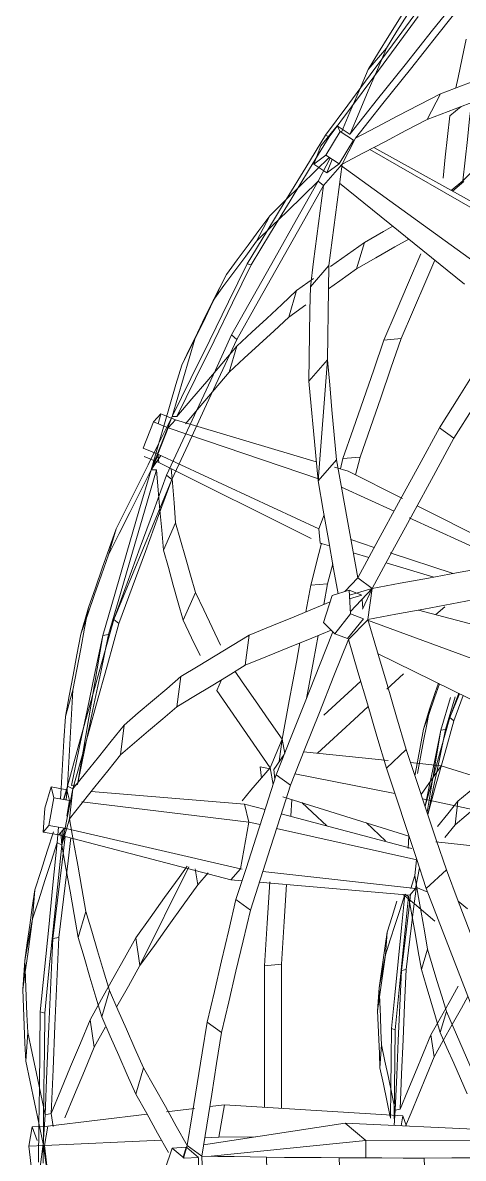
# Model space of a CAD drawing. Header units: inches. Extents: x -1427 to 2274, y -2183 to 260.
# Drawn here: x 785.8 to 787.96, y -431.18 to -425.62 of the extents above; entities that cross this region are included whole.
import ezdxf

# ---------------------------------------------------------------- set-up
doc = ezdxf.new("R2010")
doc.units = ezdxf.units.IN
doc.header["$MEASUREMENT"] = 0
doc.layers.add('G-IMPT', color=8, linetype='Continuous', lineweight=9)

# ---------------------------------------------------------------- blocks, each defined once
blk = doc.blocks.new('Family - ___-2596914-_A1004 - Light Fixture Schedule')
at = {"layer": 'G-IMPT'}
for p, q in [((-20.8982, -425.7437), (-20.9879, -425.8474)), ((-20.6982, -426.0925), (-20.6337, -425.9673)), ((-20.5878, -426.0745), (-20.5326, -426.0301)), ((-21.2202, -426.2224), (-21.1402, -426.1236)), ((-21.1402, -426.1236), (-21.0761, -426.1664)), ((-21.1247, -426.1521), (-21.1402, -426.1236)), ((-21.1982, -426.1707), (-21.1799, -426.1784)), ((-21.1952, -426.2685), (-21.1247, -426.1521)), ((-21.1311, -426.3112), (-21.0606, -426.1948)), ((-21.1247, -426.1521), (-21.0606, -426.1948)), ((-21.1162, -426.3118), (-21.0507, -426.1847)), ((-21.2543, -426.3119), (-21.2202, -426.2224)), ((-20.9806, -426.2407), (-20.2971, -426.632)), ((-20.9608, -426.2303), (-20.3231, -426.5841)), ((-21.2543, -426.3119), (-21.1952, -426.2685)), ((-21.1902, -426.3546), (-21.2543, -426.3119)), ((-21.2331, -426.3953), (-21.1749, -426.2821)), ((-21.2074, -426.417), (-21.1162, -426.3118)), ((-21.1311, -426.3112), (-21.1952, -426.2685)), ((-21.1651, -426.2886), (-21.1902, -426.3546)), ((-21.1902, -426.3546), (-21.1311, -426.3112)), ((-21.1233, -426.3169), (-20.4158, -426.8279)), ((-21.2331, -426.3953), (-21.2074, -426.417)), ((-20.5152, -426.901), (-21.1284, -426.4046)), ((-20.5813, -426.4409), (-20.5235, -426.3943)), ((-20.5739, -426.4449), (-20.5185, -426.3978)), ((-21.5354, -426.6898), (-21.471, -426.5647)), ((-21.0446, -426.8247), (-21.0066, -426.6955)), ((-21.5815, -426.8002), (-21.5618, -426.8054)), ((-21.2716, -426.9125), (-21.1818, -426.8089)), ((-21.7485, -426.9799), (-21.6831, -426.8524)), ((-21.3388, -426.932), (-21.2557, -426.8729)), ((-21.7485, -426.9799), (-21.8385, -427.1704)), ((-21.3767, -427.0615), (-21.3388, -426.932)), ((-21.2937, -427.0023), (-21.3767, -427.0615)), ((-21.9027, -427.2969), (-21.8385, -427.1704)), ((-21.6579, -427.1493), (-21.6326, -427.1707)), ((-20.911, -427.1741), (-20.8266, -427.1666)), ((-21.6318, -427.2041), (-21.669, -427.3309)), ((-21.2796, -427.3761), (-21.1881, -427.2712)), ((-21.2337, -427.8634), (-21.1881, -427.2712)), ((-22.0411, -427.5752), (-22.0057, -427.5362)), ((-22.0057, -427.5362), (-22.0187, -427.5842)), ((-22.0057, -427.5362), (-21.9333, -427.5649)), ((-22.0913, -427.7045), (-22.0411, -427.5752)), ((-21.9492, -427.5494), (-22.0528, -427.8099)), ((-21.9687, -427.604), (-22.0411, -427.5752)), ((-22.0149, -427.6802), (-21.9492, -427.5494)), ((-21.9687, -427.604), (-21.9333, -427.5649)), ((-21.9492, -427.5494), (-21.9264, -427.549)), ((-21.9333, -427.5649), (-21.2425, -427.7703)), ((-22.0189, -427.7332), (-21.9687, -427.604)), ((-21.9687, -427.604), (-21.2265, -427.8552)), ((-20.5678, -427.6551), (-20.6379, -427.604)), ((-22.0189, -427.7332), (-22.0913, -427.7045)), ((-22.0528, -427.8099), (-22.0149, -427.6802)), ((-22.0145, -427.7741), (-22.087, -427.7454)), ((-22.0528, -427.8099), (-22.0163, -427.7344)), ((-22.0528, -427.8099), (-22.0054, -427.7395)), ((-22.0145, -427.7741), (-22.0189, -427.7332)), ((-21.2308, -428.1), (-22.0189, -427.7332)), ((-21.1244, -427.8054), (-21.1116, -427.7554)), ((-21.1116, -427.7554), (-21.0271, -427.7479)), ((-21.0271, -427.7479), (-21.0496, -427.8353)), ((-22.0257, -427.8108), (-22.0528, -427.8099)), ((-21.267, -428.1471), (-22.0145, -427.7741)), ((-21.2337, -427.8634), (-21.143, -427.7609)), ((-21.1526, -427.7971), (-21.0867, -427.8166)), ((-21.9511, -427.8571), (-22.2352, -428.5433)), ((-21.9511, -427.8571), (-21.9767, -427.8358)), ((-20.8206, -427.9506), (-21.0867, -427.8166)), ((-20.8608, -428.0123), (-21.119, -427.8947)), ((-21.2308, -428.1), (-21.2041, -428.0314)), ((-20.3031, -428.211), (-20.7484, -427.9869)), ((-21.9925, -428.2036), (-21.9324, -428.0704)), ((-20.3385, -428.25), (-20.7874, -428.0457)), ((-22.262, -428.2273), (-22.2246, -428.0992)), ((-21.2308, -428.1), (-21.2234, -428.1688)), ((-21.1775, -428.1826), (-21.2234, -428.1688)), ((-20.9581, -428.1904), (-21.073, -428.1523)), ((-20.9852, -428.2402), (-21.0613, -428.2174)), ((-20.5721, -428.3185), (-20.8801, -428.2163)), ((-21.1619, -428.2708), (-21.1872, -428.3689)), ((-20.6662, -428.3358), (-20.9001, -428.2657)), ((-21.27, -428.3762), (-21.1872, -428.3689)), ((-21.1872, -428.3689), (-21.2058, -428.4698)), ((-21.1021, -428.407), (-21.0395, -428.3395)), ((-20.9685, -428.3913), (-21.0395, -428.3395)), ((-21.8948, -428.5476), (-21.8343, -428.4107)), ((-21.2943, -428.5064), (-21.27, -428.3762)), ((-21.1643, -428.4268), (-21.2075, -428.5584)), ((-21.0818, -428.4006), (-21.1643, -428.4268)), ((-21.0818, -428.4006), (-21.074, -428.516)), ((-21.0194, -428.4241), (-21.0818, -428.4006)), ((-21.0802, -428.4241), (-20.9685, -428.3913)), ((-21.0194, -428.4241), (-21.0789, -428.443)), ((-21.0748, -428.504), (-20.9685, -428.3913)), ((-21.0155, -428.4923), (-20.9685, -428.3913)), ((-20.9891, -428.5437), (-20.9685, -428.3913)), ((-21.0148, -428.4908), (-21.018, -428.4438)), ((-20.656, -428.5199), (-20.6118, -428.482)), ((-22.3972, -428.6153), (-22.3593, -428.4856)), ((-21.074, -428.516), (-21.1516, -428.6135)), ((-21.0115, -428.5396), (-21.074, -428.516)), ((-20.2799, -428.619), (-20.7414, -428.4974)), ((-22.2101, -428.5631), (-22.2352, -428.5433)), ((-21.2075, -428.5584), (-21.1516, -428.6135)), ((-21.0115, -428.5396), (-21.0892, -428.6371)), ((-21.0853, -428.642), (-20.992, -428.5467)), ((-20.2667, -428.8133), (-20.992, -428.5467)), ((-22.4141, -429.352), (-22.2901, -428.6222)), ((-22.2617, -428.6174), (-22.2901, -428.6222)), ((-21.5914, -428.768), (-21.5711, -428.6208)), ((-21.1516, -428.6135), (-21.0892, -428.6371)), ((-20.9419, -428.7096), (-20.3974, -428.9775)), ((-20.815, -428.8105), (-20.8959, -428.8851)), ((-21.926, -428.972), (-21.9065, -428.8232)), ((-21.7302, -428.8911), (-21.7073, -428.8387)), ((-22.4731, -429.0185), (-22.4357, -428.8904)), ((-20.6312, -429.0865), (-20.5842, -428.9255)), ((-20.5619, -428.9229), (-20.6087, -429.0828)), ((-20.5443, -428.9052), (-20.5877, -429.024)), ((-20.5395, -428.9076), (-20.5877, -429.024)), ((-20.5677, -429.0397), (-20.5224, -428.916)), ((-20.7161, -429.0811), (-20.6861, -428.9782)), ((-20.5677, -429.0397), (-20.5877, -429.024)), ((-22.2031, -429.2069), (-22.1852, -429.0614)), ((-20.6994, -429.4881), (-20.6312, -429.0865)), ((-20.6087, -429.0828), (-20.6312, -429.0865)), ((-21.4689, -429.2711), (-21.4107, -429.1301)), ((-21.4245, -429.2402), (-21.4107, -429.1301)), ((-21.3975, -429.2005), (-21.4107, -429.1301)), ((-21.4506, -429.279), (-21.3998, -429.2061)), ((-20.8908, -429.234), (-21.3045, -429.1926)), ((-20.8984, -429.2725), (-20.8024, -429.1807)), ((-20.6297, -429.2601), (-20.7809, -429.245)), ((-20.6297, -429.2601), (-20.7284, -429.4016)), ((-20.1002, -429.4264), (-20.6297, -429.2601)), ((-21.4681, -429.2754), (-21.5171, -429.2653)), ((-21.5171, -429.2653), (-21.5116, -429.321)), ((-21.4543, -429.3527), (-21.4689, -429.2711)), ((-21.4506, -429.279), (-21.4459, -429.3266)), ((-21.4389, -429.3052), (-21.3694, -429.3557)), ((-20.8575, -429.3961), (-21.347, -429.2994)), ((-22.5419, -429.3645), (-22.5745, -429.4685)), ((-22.529, -429.4171), (-22.5419, -429.3645)), ((-22.5419, -429.3645), (-22.4654, -429.3777)), ((-22.4823, -429.4251), (-22.4633, -429.36)), ((-22.4696, -429.4273), (-22.4633, -429.36)), ((-22.4633, -429.36), (-22.4362, -429.3743)), ((-22.4436, -429.3577), (-22.4141, -429.352)), ((-22.5536, -429.5536), (-22.529, -429.4171)), ((-22.4525, -429.4303), (-22.529, -429.4171)), ((-22.4906, -429.6498), (-22.4362, -429.3743)), ((-22.4654, -429.3777), (-22.4804, -429.4255)), ((-22.4525, -429.4303), (-22.4654, -429.3777)), ((-22.4526, -429.5199), (-22.4362, -429.3743)), ((-22.3468, -429.3872), (-21.5948, -429.4481)), ((-21.4066, -429.4121), (-20.7882, -429.6053)), ((-21.3625, -429.4259), (-21.3676, -429.5083)), ((-19.9955, -429.5787), (-20.7211, -429.4233)), ((-22.5818, -429.5853), (-22.5745, -429.4685)), ((-22.4665, -429.5079), (-22.4525, -429.4303)), ((-22.3931, -429.4374), (-21.5731, -429.5367)), ((-21.5731, -429.5367), (-21.5948, -429.4481)), ((-21.4938, -429.4749), (-21.5948, -429.4481)), ((-20.5622, -429.5501), (-20.5481, -429.4348)), ((-22.4906, -429.6498), (-22.4526, -429.5199)), ((-21.6146, -429.7664), (-21.5731, -429.5367)), ((-21.5178, -429.5491), (-21.5731, -429.5367)), ((-20.7735, -429.6656), (-21.4143, -429.4959)), ((-20.9969, -429.5401), (-20.9032, -429.6283)), ((-22.5536, -429.5536), (-22.5818, -429.5853)), ((-22.5053, -429.5984), (-22.5818, -429.5853)), ((-22.4771, -429.5667), (-22.5536, -429.5536)), ((-22.5129, -429.6361), (-22.5069, -429.5616)), ((-22.5053, -429.5984), (-22.4771, -429.5667)), ((-22.4906, -429.6498), (-22.4949, -429.5853)), ((-22.4906, -429.6498), (-22.4833, -429.5721)), ((-21.6146, -429.7664), (-22.4771, -429.5667)), ((-20.7496, -429.7218), (-21.4372, -429.5672)), ((-20.6117, -429.6122), (-20.5622, -429.5501)), ((-22.5129, -429.6361), (-22.4906, -429.6498)), ((-21.6619, -429.8198), (-22.5053, -429.5984)), ((-20.7884, -429.6046), (-20.7921, -429.6655)), ((-20.0603, -429.698), (-20.656, -429.6335)), ((-22.1075, -430.2402), (-21.8677, -429.7559)), ((-20.76, -429.7983), (-20.7514, -429.7214)), ((-20.737, -429.76), (-20.7555, -429.8625)), ((-21.8242, -429.8448), (-21.8365, -429.7656)), ((-21.7731, -429.7853), (-21.8242, -429.8448)), ((-21.6146, -429.7664), (-21.6619, -429.8198)), ((-21.6065, -429.7673), (-21.6146, -429.7664)), ((-20.7555, -429.8625), (-21.5049, -429.7787)), ((-20.7785, -429.8614), (-20.76, -429.7983)), ((-20.7031, -429.8623), (-20.6045, -429.7713)), ((-22.6335, -430.011), (-22.6229, -429.8693)), ((-21.6068, -429.8245), (-21.6619, -429.8198)), ((-20.7836, -429.8942), (-21.5219, -429.8317)), ((-20.7836, -429.8942), (-20.7555, -429.8625)), ((-20.696, -429.8806), (-20.7543, -429.8562)), ((-21.5656, -429.968), (-21.6365, -429.9164)), ((-20.8078, -429.8904), (-20.7902, -429.9013)), ((-20.5461, -429.9246), (-20.5011, -429.962)), ((-22.4099, -430.1021), (-22.3727, -429.9751)), ((-22.6335, -430.011), (-22.6722, -430.2144)), ((-20.9035, -430.1876), (-20.895, -430.0753)), ((-22.535, -430.1074), (-22.5056, -430.1014)), ((-22.1075, -430.2402), (-22.1278, -430.1033)), ((-20.9035, -430.1876), (-20.9341, -430.3489)), ((-20.7262, -430.2598), (-20.6967, -430.1591)), ((-22.6823, -430.3576), (-22.6722, -430.2144)), ((-21.4126, -430.2332), (-21.4959, -430.2404)), ((-20.8254, -430.2641), (-20.802, -430.2593)), ((-22.2947, -430.4911), (-22.2566, -430.3615)), ((-20.9422, -430.4624), (-20.9341, -430.3489)), ((-22.5969, -430.4666), (-22.5743, -430.4738)), ((-20.6348, -430.5682), (-20.6047, -430.4655)), ((-22.3323, -430.6401), (-22.3519, -430.5052)), ((-22.2761, -430.5401), (-22.3323, -430.6401)), ((-21.7069, -430.5679), (-21.7777, -430.5164)), ((-22.6675, -430.7083), (-22.6577, -430.5675)), ((-20.8744, -430.5488), (-20.8565, -430.5545)), ((-20.6647, -430.6864), (-20.6802, -430.5794)), ((-20.9304, -430.7404), (-20.9227, -430.6288)), ((-22.128, -430.8699), (-22.09, -430.7405)), ((-21.693, -430.9218), (-21.7651, -430.9306)), ((-21.693, -430.9218), (-21.7201, -431.0813)), ((-20.8188, -430.9762), (-21.693, -430.9218)), ((-22.5825, -431.1138), (-22.5726, -430.9709)), ((-22.5726, -430.9709), (-22.5427, -430.9647)), ((-22.0727, -430.9682), (-22.559, -431.0275)), ((-22.5334, -431.0292), (-22.5427, -430.9647)), ((-21.8398, -430.9397), (-21.9771, -430.9565)), ((-20.8604, -431.0235), (-20.8552, -430.9486)), ((-20.8552, -430.9486), (-20.8315, -430.9438)), ((-20.8271, -431.0251), (-20.8188, -430.9762)), ((-20.8005, -431.0263), (-20.8188, -430.9762)), ((-22.6363, -431.0298), (-22.6524, -431.1246)), ((-22.5643, -431.0277), (-22.6363, -431.0298)), ((-22.6363, -431.0298), (-22.6119, -431.097)), ((-22.5751, -431.1223), (-22.559, -431.0275)), ((-21.7952, -431.1176), (-21.1017, -431.0122)), ((-21.0004, -431.0967), (-21.1017, -431.0122)), ((-20.2987, -431.0499), (-21.1017, -431.0122)), ((-22.0015, -431.0948), (-22.5751, -431.1223)), ((-21.7201, -431.0813), (-21.7899, -431.0846)), ((-21.7579, -431.1744), (-21.0004, -431.0967)), ((-21.5427, -431.0792), (-21.7201, -431.0813)), ((-20.9991, -431.1822), (-21.0004, -431.0967)), ((-20.2385, -431.1001), (-21.0004, -431.0967)), ((-22.5751, -431.1223), (-22.6524, -431.1246)), ((-22.6524, -431.1246), (-22.638, -431.2503)), ((-22.5626, -431.2507), (-22.5825, -431.1138)), ((-22.5751, -431.1223), (-22.5606, -431.248)), ((-21.9501, -431.1341), (-21.9852, -431.2415)), ((-21.9501, -431.1341), (-21.8799, -431.1305)), ((-21.89, -431.1843), (-21.9501, -431.1341)), ((-21.8799, -431.1305), (-21.8958, -431.1794)), ((-21.8935, -431.1843), (-21.8752, -431.1219)), ((-21.8197, -431.1807), (-21.8781, -431.1319)), ((-21.8042, -431.1736), (-21.8752, -431.1219)), ((-21.8197, -431.1807), (-21.89, -431.1843)), ((-21.8176, -431.3192), (-21.8196, -431.1843)), ((-21.7984, -431.3352), (-21.8042, -431.1736)), ((-21.4816, -431.3402), (-21.4873, -431.179)), ((-21.1239, -431.3431), (-21.1296, -431.1817)), ((-20.7074, -431.3416), (-20.713, -431.1834))]:
    blk.add_line(p, q, dxfattribs=at)
at = {"layer": 'G-IMPT', "flags": 128}
for points in [[(-20.8982, -425.7437), (-20.8469, -425.6609), (-20.7955, -425.578), (-20.7441, -425.4951), (-20.6928, -425.4122)], [(-20.5374, -425.4864), (-20.6722, -425.6555), (-20.807, -425.8246), (-20.9418, -425.9938), (-21.0766, -426.1629)], [(-21.0507, -426.1847), (-20.916, -426.0155), (-20.7813, -425.8463), (-20.6466, -425.6771), (-20.5119, -425.5079)], [(-20.7842, -425.5176), (-20.8351, -425.6), (-20.8861, -425.6825), (-20.937, -425.7649), (-20.9879, -425.8474)], [(-21.1982, -426.1707), (-21.0883, -426.0226), (-20.9784, -425.8746), (-20.8686, -425.7266), (-20.7587, -425.5785)], [(-20.7422, -425.5886), (-20.8516, -425.736), (-20.961, -425.8835), (-21.0705, -426.0309), (-21.1799, -426.1784)], [(-20.5587, -425.9387), (-20.5476, -425.8866), (-20.5275, -425.7927), (-20.5074, -425.6987)], [(-21.0766, -426.1629), (-21.032, -426.0581), (-20.9874, -425.9533), (-20.9428, -425.8485), (-20.8982, -425.7437)], [(-20.222, -425.8103), (-20.3249, -425.8495), (-20.4278, -425.8888), (-20.5308, -425.9281), (-20.6337, -425.9673)], [(-20.9879, -425.8474), (-21.0329, -425.9526), (-21.0778, -426.0578), (-21.1196, -426.1555)], [(-20.6337, -425.9673), (-20.738, -426.0217), (-20.8422, -426.076), (-20.9465, -426.1303), (-21.0507, -426.1847)], [(-20.6982, -426.0925), (-20.5954, -426.0537), (-20.4926, -426.015), (-20.3898, -425.9762), (-20.2871, -425.9375)], [(-20.5235, -426.3943), (-20.4143, -426.2841), (-20.3052, -426.174), (-20.1961, -426.0638), (-20.0869, -425.9537)], [(-20.4822, -426.0111), (-20.4906, -426.0891), (-20.5016, -426.1909), (-20.5125, -426.2926), (-20.5235, -426.3943)], [(-20.6208, -426.3799), (-20.6098, -426.2781), (-20.5988, -426.1763), (-20.5878, -426.0745)], [(-21.1162, -426.3118), (-21.0117, -426.257), (-20.9072, -426.2021), (-20.8027, -426.1473), (-20.6982, -426.0925)], [(-21.5815, -426.8002), (-21.4857, -426.6428), (-21.3899, -426.4854), (-21.294, -426.3281), (-21.1982, -426.1707)], [(-21.1799, -426.1784), (-21.2754, -426.3351), (-21.3708, -426.4919), (-21.4663, -426.6487), (-21.5618, -426.8054)], [(-21.1791, -426.2793), (-21.2435, -426.3423), (-21.3194, -426.4164), (-21.3952, -426.4905), (-21.471, -426.5647)], [(-21.1818, -426.8089), (-21.1654, -426.6846), (-21.149, -426.5603), (-21.1326, -426.4361), (-21.1162, -426.3118)], [(-21.2331, -426.3953), (-21.3393, -426.5838), (-21.4455, -426.7723), (-21.5517, -426.9608), (-21.6579, -427.1493)], [(-21.6326, -427.1707), (-21.5263, -426.9823), (-21.42, -426.7938), (-21.3137, -426.6054), (-21.2074, -426.417)], [(-21.5354, -426.6898), (-21.4598, -426.6162), (-21.3843, -426.5426), (-21.3087, -426.4689), (-21.2331, -426.3953)], [(-21.2074, -426.417), (-21.2234, -426.5409), (-21.2395, -426.6647), (-21.2556, -426.7886), (-21.2716, -426.9125)], [(-21.471, -426.5647), (-21.524, -426.6366), (-21.5771, -426.7085), (-21.6301, -426.7805), (-21.6831, -426.8524)], [(-21.0066, -426.6955), (-20.9129, -426.642), (-20.8673, -426.616)], [(-21.7485, -426.9799), (-21.6952, -426.9074), (-21.6419, -426.8349), (-21.5887, -426.7623), (-21.5354, -426.6898)], [(-21.1727, -426.8138), (-21.0897, -426.7546), (-21.0066, -426.6955)], [(-20.7892, -426.6792), (-20.8572, -426.718), (-20.9509, -426.7714), (-21.0446, -426.8247)], [(-20.911, -427.1741), (-20.8507, -427.0334), (-20.7905, -426.8927), (-20.7302, -426.752)], [(-21.9492, -427.5494), (-21.8572, -427.3621), (-21.7653, -427.1748), (-21.6734, -426.9875), (-21.5815, -426.8002)], [(-21.5618, -426.8054), (-21.6529, -426.9913), (-21.7441, -427.1772), (-21.8352, -427.3631), (-21.9264, -427.549)], [(-21.1881, -427.2712), (-21.1866, -427.1556), (-21.185, -427.04), (-21.1834, -426.9244), (-21.1818, -426.8089)], [(-20.6618, -426.7824), (-20.7059, -426.8852), (-20.7662, -427.0259), (-20.8266, -427.1666)], [(-21.6831, -426.8524), (-21.722, -426.9319), (-21.7608, -427.0114), (-21.7997, -427.0909), (-21.8385, -427.1704)], [(-21.0446, -426.8247), (-21.1276, -426.8839), (-21.1834, -426.9237)], [(-21.2716, -426.9125), (-21.2736, -427.0284), (-21.2756, -427.1443), (-21.2776, -427.2602), (-21.2796, -427.3761)], [(-21.9027, -427.2969), (-21.8641, -427.2176), (-21.8256, -427.1384), (-21.787, -427.0591), (-21.7485, -426.9799)], [(-21.6318, -427.2041), (-21.5586, -427.1361), (-21.4853, -427.0681), (-21.412, -427), (-21.3388, -426.932)], [(-20.2434, -426.9735), (-20.342, -427.1311), (-20.4406, -427.2888), (-20.5393, -427.4464), (-20.6379, -427.604)], [(-20.5678, -427.6551), (-20.469, -427.4977), (-20.3701, -427.3402), (-20.2712, -427.1828), (-20.1724, -427.0253)], [(-21.3767, -427.0615), (-21.4498, -427.1288), (-21.5229, -427.1962), (-21.5959, -427.2636), (-21.669, -427.3309)], [(-21.6579, -427.1493), (-21.7376, -427.3209), (-21.8173, -427.4926), (-21.897, -427.6642), (-21.9767, -427.8358)], [(-21.9511, -427.8571), (-21.8714, -427.6855), (-21.7918, -427.5139), (-21.7122, -427.3423), (-21.6326, -427.1707)], [(-21.8385, -427.1704), (-21.8662, -427.2652), (-21.8939, -427.3599), (-21.9215, -427.4546), (-21.9492, -427.5494)], [(-21.1116, -427.7554), (-21.0615, -427.6101), (-21.0113, -427.4648), (-20.9612, -427.3194), (-20.911, -427.1741)], [(-20.8266, -427.1666), (-20.8767, -427.312), (-20.9268, -427.4573), (-20.977, -427.6026), (-21.0271, -427.7479)], [(-21.9264, -427.549), (-21.8527, -427.4627), (-21.7791, -427.3765), (-21.7055, -427.2903), (-21.6318, -427.2041)], [(-22.0149, -427.6802), (-21.9869, -427.5843), (-21.9588, -427.4885), (-21.9307, -427.3927), (-21.9027, -427.2969)], [(-21.143, -427.7609), (-21.1543, -427.6384), (-21.1656, -427.516), (-21.1768, -427.3936), (-21.1881, -427.2712)], [(-21.669, -427.3309), (-21.7428, -427.4178), (-21.8166, -427.5047), (-21.8845, -427.5846)], [(-21.2796, -427.3761), (-21.2681, -427.498), (-21.2567, -427.6198), (-21.2452, -427.7416), (-21.2337, -427.8634)], [(-20.6379, -427.604), (-20.7383, -427.7879), (-20.8387, -427.9717), (-20.9391, -428.1556), (-21.0395, -428.3395)], [(-22.2246, -428.0992), (-22.1722, -427.9945), (-22.1198, -427.8897), (-22.0674, -427.7849), (-22.0149, -427.6802)], [(-20.9685, -428.3913), (-20.8683, -428.2072), (-20.7682, -428.0232), (-20.668, -427.8391), (-20.5678, -427.6551)], [(-22.2901, -428.6222), (-22.2308, -428.4191), (-22.1715, -428.216), (-22.1121, -428.0129), (-22.0528, -427.8099)], [(-22.0528, -427.8099), (-22.1051, -427.9142), (-22.1574, -428.0186), (-22.2097, -428.1229), (-22.262, -428.2273)], [(-22.0257, -427.8108), (-22.0847, -428.0124), (-22.1437, -428.2141), (-22.2027, -428.4158), (-22.2617, -428.6174)], [(-21.9925, -428.2036), (-22.0008, -428.1054), (-22.0091, -428.0072), (-22.0174, -427.909), (-22.0257, -427.8108)], [(-21.954, -427.8043), (-21.9483, -427.8744), (-21.9403, -427.9724), (-21.9324, -428.0704)], [(-21.0395, -428.3395), (-21.0654, -428.1948), (-21.0912, -428.0502), (-21.1171, -427.9055), (-21.143, -427.7609)], [(-21.9767, -427.8358), (-22.0413, -428.0127), (-22.106, -428.1895), (-22.1706, -428.3664), (-22.2352, -428.5433)], [(-22.2101, -428.5631), (-22.1453, -428.3866), (-22.0806, -428.2101), (-22.0158, -428.0336), (-21.9511, -427.8571)], [(-21.2337, -427.8634), (-21.2084, -428.0074), (-21.183, -428.1514), (-21.1576, -428.2954), (-21.136, -428.4178)], [(-21.9324, -428.0704), (-21.9078, -428.1555), (-21.8833, -428.2406), (-21.8588, -428.3256), (-21.8343, -428.4107)], [(-22.3593, -428.4856), (-22.3256, -428.389), (-22.292, -428.2924), (-22.2583, -428.1958), (-22.2246, -428.0992)], [(-21.8948, -428.5476), (-21.9193, -428.4616), (-21.9437, -428.3756), (-21.9681, -428.2896), (-21.9925, -428.2036)], [(-21.27, -428.3762), (-21.2304, -428.221), (-21.2175, -428.1703)], [(-22.262, -428.2273), (-22.2958, -428.3243), (-22.3296, -428.4213), (-22.3634, -428.5183), (-22.3972, -428.6153)], [(-20.4171, -428.29), (-20.5549, -428.3153), (-20.6928, -428.3406), (-20.8306, -428.366), (-20.9685, -428.3913)], [(-21.8343, -428.4107), (-21.7934, -428.4968), (-21.7526, -428.583), (-21.7118, -428.6691)], [(-21.1741, -428.4567), (-21.2419, -428.4847), (-21.3516, -428.5301), (-21.4613, -428.5754), (-21.5711, -428.6208)], [(-20.9891, -428.5437), (-20.8521, -428.5181), (-20.7151, -428.4925), (-20.5781, -428.4668), (-20.4412, -428.4412)], [(-22.4357, -428.8904), (-22.4166, -428.7892), (-22.3975, -428.688), (-22.3784, -428.5868), (-22.3593, -428.4856)], [(-22.2352, -428.5433), (-22.2922, -428.7475), (-22.3493, -428.9517), (-22.4063, -429.1559), (-22.4633, -429.36)], [(-22.4362, -429.3743), (-22.3797, -429.1715), (-22.3231, -428.9687), (-22.2666, -428.7659), (-22.2101, -428.5631)], [(-21.8125, -428.7194), (-21.8537, -428.6335), (-21.8948, -428.5476)], [(-20.8024, -429.1807), (-20.8491, -429.0214), (-20.8957, -428.8622), (-20.9424, -428.703), (-20.9891, -428.5437)], [(-22.3972, -428.6153), (-22.4162, -428.7161), (-22.4352, -428.8169), (-22.4541, -428.9177), (-22.4731, -429.0185)], [(-22.4436, -429.3577), (-22.4053, -429.1738), (-22.3669, -428.9899), (-22.3285, -428.806), (-22.2901, -428.6222)], [(-22.2617, -428.6174), (-22.2998, -428.8011), (-22.3379, -428.9847), (-22.376, -429.1684), (-22.4141, -429.352)], [(-21.5711, -428.6208), (-21.6549, -428.6714), (-21.7388, -428.722), (-21.8226, -428.7726), (-21.9065, -428.8232)], [(-21.5914, -428.768), (-21.4826, -428.7236), (-21.3739, -428.6792), (-21.2651, -428.6349), (-21.1695, -428.5959)], [(-21.1616, -428.6037), (-21.227, -428.7692), (-21.2976, -428.9478), (-21.3683, -429.1265), (-21.4389, -429.3052)], [(-21.3694, -429.3557), (-21.2984, -429.1773), (-21.2274, -428.9989), (-21.1563, -428.8204), (-21.0853, -428.642)], [(-21.2339, -428.6221), (-21.2567, -428.7456), (-21.2907, -428.9304)], [(-21.0853, -428.642), (-21.0386, -428.7996), (-20.9918, -428.9572), (-20.9451, -429.1149), (-20.8984, -429.2725)], [(-21.4107, -429.1301), (-21.3756, -428.9416), (-21.3404, -428.7532), (-21.3227, -428.6584)], [(-21.926, -428.972), (-21.8424, -428.921), (-21.7587, -428.87), (-21.6751, -428.819), (-21.5914, -428.768)], [(-21.6411, -428.7983), (-21.6059, -428.8489), (-21.5409, -428.9426), (-21.4758, -429.0363), (-21.4107, -429.1301)], [(-21.9065, -428.8232), (-21.9762, -428.8827), (-22.0459, -428.9423), (-22.1155, -429.0019), (-22.1852, -429.0614)], [(-21.2061, -429.0123), (-21.086, -428.9023), (-21.0248, -428.8461)], [(-20.6387, -428.8588), (-20.6625, -428.9273), (-20.6893, -429.0042), (-20.7161, -429.0811)], [(-20.6861, -428.9782), (-20.6594, -428.9016), (-20.6436, -428.8564)], [(-22.4633, -429.36), (-22.4564, -429.2426), (-22.4495, -429.1252), (-22.4426, -429.0078), (-22.4357, -428.8904)], [(-21.4689, -429.2711), (-21.5342, -429.1761), (-21.5995, -429.0811), (-21.6648, -428.9861), (-21.7302, -428.8911)], [(-22.2031, -429.2069), (-22.1338, -429.1482), (-22.0646, -429.0895), (-21.9953, -429.0308), (-21.926, -428.972)], [(-20.9881, -428.97), (-21.0568, -429.0334), (-21.1777, -429.1449), (-21.2368, -429.1994)], [(-20.7466, -429.2992), (-20.7315, -429.219), (-20.7163, -429.1387), (-20.7012, -429.0585), (-20.6861, -428.9782)], [(-22.4731, -429.0185), (-22.4801, -429.1363), (-22.4871, -429.2541), (-22.4942, -429.3719), (-22.4972, -429.4226)], [(-20.5877, -429.024), (-20.6329, -429.1859), (-20.6781, -429.3478), (-20.7092, -429.459)], [(-20.6958, -429.4989), (-20.6574, -429.3612), (-20.6126, -429.2005), (-20.5677, -429.0397)], [(-22.1852, -429.0614), (-22.248, -429.1396), (-22.3107, -429.2179), (-22.3735, -429.2961), (-22.4362, -429.3743)], [(-20.7161, -429.0811), (-20.7312, -429.161), (-20.7462, -429.2409), (-20.7592, -429.3097)], [(-20.709, -429.4593), (-20.6921, -429.3781), (-20.6616, -429.2323), (-20.6312, -429.0865)], [(-20.6087, -429.0828), (-20.6389, -429.2284), (-20.6691, -429.374), (-20.6953, -429.5004)], [(-22.4526, -429.5199), (-22.3902, -429.4417), (-22.3279, -429.3634), (-22.2655, -429.2852), (-22.2031, -429.2069)], [(-20.6045, -429.7713), (-20.654, -429.6236), (-20.7035, -429.476), (-20.7529, -429.3283), (-20.8024, -429.1807)], [(-20.3271, -429.2459), (-20.3823, -429.2931), (-20.4376, -429.3403), (-20.4928, -429.3875), (-20.5481, -429.4348)], [(-21.4389, -429.3052), (-21.4883, -429.458), (-21.5377, -429.6108), (-21.5871, -429.7636), (-21.6365, -429.9164)], [(-21.6065, -429.4317), (-21.563, -429.3809), (-21.4689, -429.2711)], [(-20.8984, -429.2725), (-20.8496, -429.42), (-20.8007, -429.5674), (-20.7519, -429.7149), (-20.7031, -429.8623)], [(-21.5656, -429.968), (-21.5166, -429.815), (-21.4675, -429.6619), (-21.4185, -429.5088), (-21.3694, -429.3557)], [(-20.5622, -429.5501), (-20.5073, -429.5036), (-20.4524, -429.457), (-20.3975, -429.4105), (-20.3426, -429.3639)], [(-21.1916, -429.5549), (-21.261, -429.49), (-21.3131, -429.4413)], [(-20.5481, -429.4348), (-20.5978, -429.4968), (-20.6476, -429.5588)], [(-22.3727, -429.9751), (-22.3927, -429.8613), (-22.4126, -429.7475), (-22.4326, -429.6337), (-22.4526, -429.5199)], [(-22.5316, -429.5846), (-22.562, -429.6795), (-22.5925, -429.7744), (-22.6229, -429.8693)], [(-22.6335, -430.011), (-22.6034, -429.9173), (-22.5732, -429.8235), (-22.543, -429.7298), (-22.5129, -429.6361)], [(-22.5129, -429.6361), (-22.5339, -429.8437), (-22.5549, -430.0513), (-22.5759, -430.259), (-22.5969, -430.4666)], [(-22.5743, -430.4738), (-22.5534, -430.2678), (-22.5324, -430.0618), (-22.5115, -429.8558), (-22.4906, -429.6498)], [(-22.535, -430.1074), (-22.5121, -429.92), (-22.4893, -429.7326), (-22.474, -429.6067)], [(-22.446, -429.614), (-22.4598, -429.7267), (-22.4827, -429.9141), (-22.5056, -430.1014)], [(-22.4906, -429.6498), (-22.4704, -429.7629), (-22.4503, -429.8759), (-22.4301, -429.989), (-22.4099, -430.1021)], [(-22.1278, -430.1033), (-22.0571, -430.0051), (-21.9864, -429.9068), (-21.9158, -429.8085), (-21.8761, -429.7533)], [(-20.6967, -430.1591), (-20.7125, -430.0689), (-20.7284, -429.9787), (-20.7442, -429.8885), (-20.76, -429.7983)], [(-20.3708, -430.3828), (-20.4292, -430.2299), (-20.4876, -430.077), (-20.5461, -429.9242), (-20.6045, -429.7713)], [(-22.6229, -429.8693), (-22.6352, -429.9555), (-22.6475, -430.0418), (-22.6598, -430.1281), (-22.6722, -430.2144)], [(-21.8242, -429.8448), (-21.8951, -429.9437), (-21.9659, -430.0425), (-22.0367, -430.1414), (-22.1075, -430.2402)], [(-21.4959, -430.2404), (-21.4832, -430.0314), (-21.4709, -429.8288)], [(-21.3884, -429.843), (-21.3996, -430.0241), (-21.4126, -430.2332)], [(-20.7536, -429.8625), (-20.7658, -429.9622), (-20.7839, -430.1108), (-20.802, -430.2593)], [(-20.7031, -429.8623), (-20.6444, -430.0142), (-20.5858, -430.1661), (-20.5271, -430.318), (-20.4685, -430.4699)], [(-21.6365, -429.9164), (-21.6718, -430.0664), (-21.7071, -430.2164), (-21.7424, -430.3664), (-21.7777, -430.5164)], [(-20.9035, -430.1876), (-20.8796, -430.1133), (-20.8557, -430.039), (-20.8317, -429.9647), (-20.8084, -429.8921)], [(-20.8468, -429.9248), (-20.8709, -430), (-20.895, -430.0753)], [(-20.808, -429.8922), (-20.8245, -430.055), (-20.8411, -430.2196), (-20.8578, -430.3842), (-20.8744, -430.5488)], [(-20.8565, -430.5545), (-20.8399, -430.3912), (-20.8233, -430.2279), (-20.8068, -430.0646), (-20.7902, -429.9013)], [(-20.8254, -430.2641), (-20.8072, -430.1155), (-20.7891, -429.9669), (-20.7798, -429.8899)], [(-20.6606, -430.0217), (-20.761, -429.9377), (-20.8162, -429.8915)], [(-20.7902, -429.9013), (-20.7742, -429.9909), (-20.7582, -430.0805), (-20.7422, -430.1702), (-20.7262, -430.2598)], [(-22.2566, -430.3615), (-22.2857, -430.2649), (-22.3147, -430.1683), (-22.3437, -430.0717), (-22.3727, -429.9751)], [(-21.7069, -430.5679), (-21.6716, -430.4179), (-21.6363, -430.268), (-21.6009, -430.118), (-21.5656, -429.968)], [(-22.6823, -430.3576), (-22.6701, -430.271), (-22.6579, -430.1843), (-22.6457, -430.0977), (-22.6335, -430.011)], [(-20.895, -430.0753), (-20.9048, -430.1437), (-20.9146, -430.2121), (-20.9243, -430.2805), (-20.9341, -430.3489)], [(-22.5726, -430.9709), (-22.5632, -430.755), (-22.5538, -430.5391), (-22.5444, -430.3233), (-22.535, -430.1074)], [(-22.5056, -430.1014), (-22.5149, -430.3173), (-22.5242, -430.5331), (-22.5334, -430.7489), (-22.5427, -430.9647)], [(-22.4099, -430.1021), (-22.3811, -430.1993), (-22.3523, -430.2966), (-22.3235, -430.3938), (-22.2947, -430.4911)], [(-22.3519, -430.5052), (-22.2958, -430.4047), (-22.2398, -430.3042), (-22.1838, -430.2038), (-22.1278, -430.1033)], [(-20.9422, -430.4624), (-20.9325, -430.3937), (-20.9228, -430.325), (-20.9132, -430.2563), (-20.9035, -430.1876)], [(-20.6047, -430.4655), (-20.6277, -430.3889), (-20.6507, -430.3123), (-20.6737, -430.2357), (-20.6967, -430.1591)], [(-22.6722, -430.2144), (-22.6685, -430.3026), (-22.6649, -430.3909), (-22.6613, -430.4792), (-22.6577, -430.5675)], [(-22.1075, -430.2402), (-22.1637, -430.3402), (-22.2199, -430.4401)], [(-21.4967, -430.934), (-21.4965, -430.7984), (-21.4963, -430.6124), (-21.4961, -430.4264), (-21.4959, -430.2404)], [(-21.4126, -430.2332), (-21.4125, -430.4192), (-21.4125, -430.6051), (-21.4124, -430.7911), (-21.4124, -430.9392)], [(-20.8552, -430.9486), (-20.8477, -430.7775), (-20.8403, -430.6063), (-20.8328, -430.4352), (-20.8254, -430.2641)], [(-20.802, -430.2593), (-20.8094, -430.4304), (-20.8168, -430.6016), (-20.8241, -430.7727), (-20.8315, -430.9438)], [(-20.7262, -430.2598), (-20.7034, -430.3369), (-20.6805, -430.414), (-20.6577, -430.4911), (-20.6348, -430.5682)], [(-22.6675, -430.7083), (-22.6712, -430.6206), (-22.6749, -430.5329), (-22.6786, -430.4453), (-22.6823, -430.3576)], [(-22.09, -430.7405), (-22.1317, -430.6457), (-22.1733, -430.551), (-22.215, -430.4562), (-22.2566, -430.3615)], [(-20.9341, -430.3489), (-20.9313, -430.4188), (-20.9284, -430.4888), (-20.9255, -430.5588), (-20.9227, -430.6288)], [(-20.6802, -430.5794), (-20.6358, -430.4998), (-20.5913, -430.4201), (-20.5469, -430.3405)], [(-20.4988, -430.3913), (-20.531, -430.4486), (-20.5756, -430.5279), (-20.6201, -430.6071), (-20.6647, -430.6864)], [(-22.5969, -430.4666), (-22.5987, -430.6509), (-22.6006, -430.8351), (-22.6025, -431.0194), (-22.6043, -431.2036)], [(-22.5816, -431.208), (-22.5798, -431.0245), (-22.5779, -430.8409), (-22.5761, -430.6574), (-22.5743, -430.4738)], [(-20.9304, -430.7404), (-20.9333, -430.6709), (-20.9363, -430.6014), (-20.9392, -430.5319), (-20.9422, -430.4624)], [(-20.4726, -430.766), (-20.5056, -430.6908), (-20.5386, -430.6157), (-20.5716, -430.5406), (-20.6047, -430.4655)], [(-22.5427, -430.9647), (-22.495, -430.8498), (-22.4473, -430.735), (-22.3996, -430.6201), (-22.3519, -430.5052)], [(-22.2947, -430.4911), (-22.253, -430.5858), (-22.2113, -430.6805), (-22.1697, -430.7752), (-22.128, -430.8699)], [(-21.7777, -430.5164), (-21.8021, -430.6677), (-21.8264, -430.8191), (-21.8508, -430.9705), (-21.8752, -431.1219)], [(-22.6577, -430.5675), (-22.6364, -430.6683), (-22.6151, -430.7692), (-22.5939, -430.87), (-22.5726, -430.9709)], [(-21.8042, -431.1736), (-21.7798, -431.0222), (-21.7555, -430.8707), (-21.7312, -430.7193), (-21.7069, -430.5679)], [(-20.8744, -430.5488), (-20.8759, -430.6949), (-20.8774, -430.841), (-20.8789, -430.9871)], [(-20.8609, -430.9911), (-20.8594, -430.8456), (-20.858, -430.7001), (-20.8565, -430.5545)], [(-20.8315, -430.9438), (-20.7937, -430.8527), (-20.7558, -430.7616), (-20.718, -430.6705), (-20.6802, -430.5794)], [(-20.6348, -430.5682), (-20.6018, -430.6433), (-20.5688, -430.7184), (-20.5357, -430.7935), (-20.5027, -430.8686)], [(-22.3323, -430.6401), (-22.3799, -430.7555), (-22.4276, -430.8709), (-22.4752, -430.9863)], [(-20.9227, -430.6288), (-20.9058, -430.7088), (-20.8889, -430.7887), (-20.872, -430.8687), (-20.8552, -430.9486)], [(-22.5825, -431.1138), (-22.6037, -431.0124), (-22.625, -430.911), (-22.6462, -430.8096), (-22.6675, -430.7083)], [(-20.6647, -430.6864), (-20.7024, -430.7779), (-20.7402, -430.8694), (-20.778, -430.9609), (-20.8049, -431.0261)], [(-21.8752, -431.1219), (-21.9289, -431.0265), (-21.9826, -430.9312), (-22.0363, -430.8358), (-22.09, -430.7405)], [(-20.8799, -430.9816), (-20.8967, -430.9012), (-20.9136, -430.8208), (-20.9304, -430.7404)], [(-22.128, -430.8699), (-22.0743, -430.9653), (-22.0206, -431.0608), (-21.9669, -431.1562)], [(-22.6367, -431.5721), (-22.6231, -431.4575), (-22.6096, -431.3429), (-22.596, -431.2284), (-22.5825, -431.1138)], [(-21.4873, -431.179), (-21.5665, -431.1776), (-21.6457, -431.1763), (-21.7249, -431.1749), (-21.8042, -431.1736)], [(-21.1296, -431.1817), (-21.219, -431.181), (-21.3085, -431.1803), (-21.3979, -431.1797), (-21.4873, -431.179)], [(-20.713, -431.1834), (-20.8171, -431.183), (-20.9213, -431.1825), (-21.0254, -431.1821), (-21.1296, -431.1817)], [(-20.1816, -431.1796), (-20.3088, -431.1805), (-20.4435, -431.1815), (-20.5782, -431.1824), (-20.713, -431.1834)]]:
    blk.add_lwpolyline(points, dxfattribs=at)

msp = doc.modelspace()

# ---------------------------------------------------------------- block references
at = {"color": 250, "lineweight": 20}
msp.add_blockref('Family - ___-2596914-_A1004 - Light Fixture Schedule', (808.4802, 0), dxfattribs=at)

doc.saveas('drawing.dxf')
